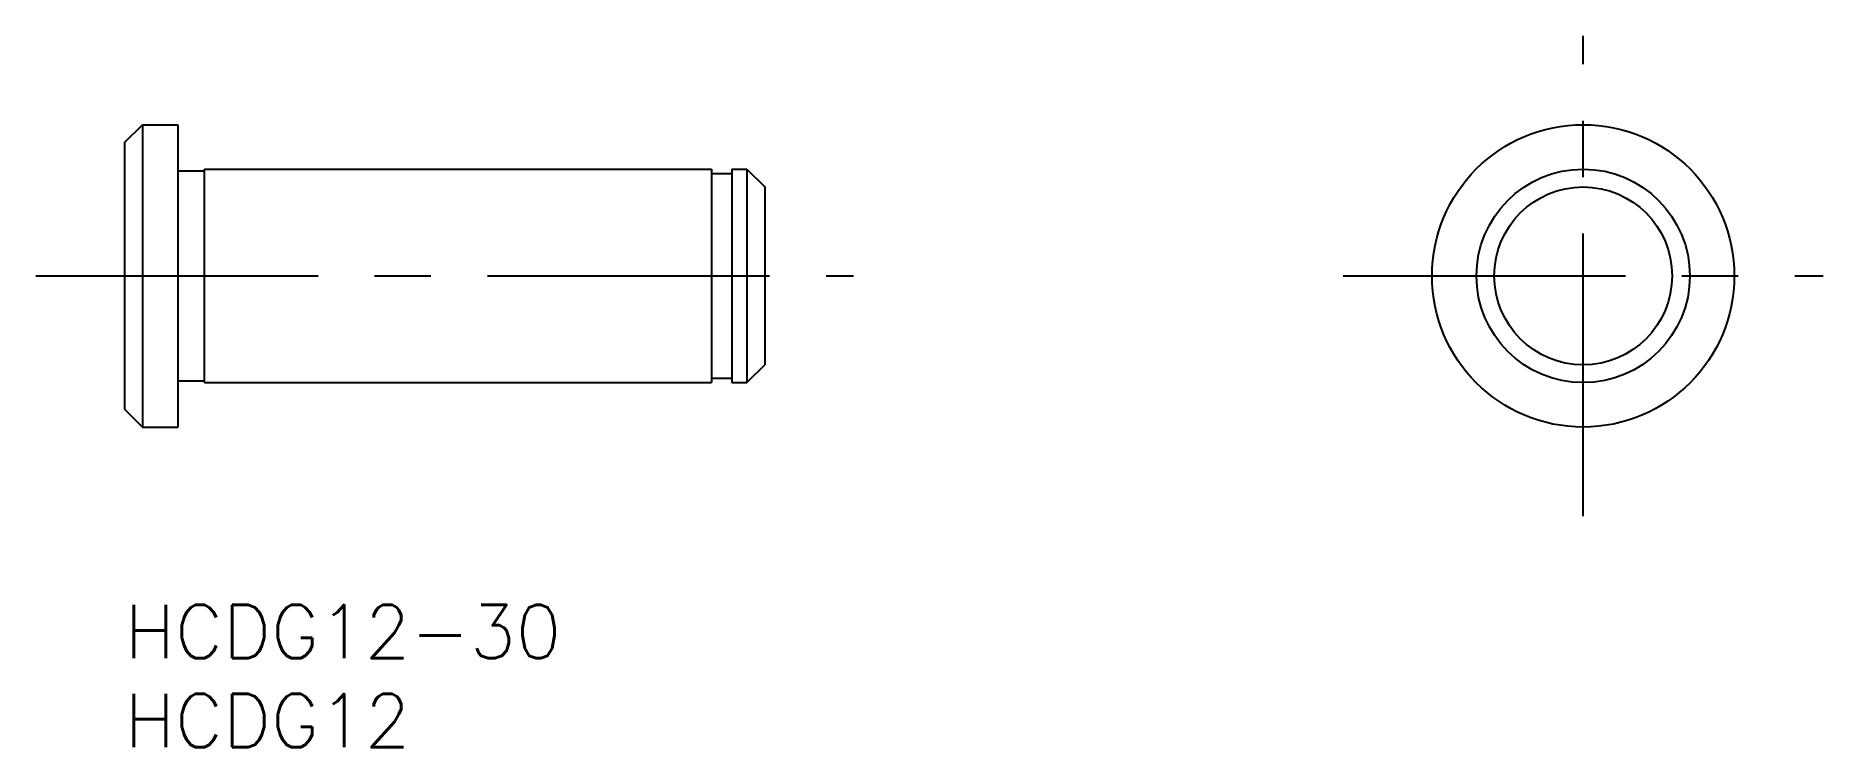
# Model space of a CAD drawing. Extents: x -5 to 96, y -8 to 32.
import ezdxf

# ---------------------------------------------------------------- set-up
doc = ezdxf.new("R2010")
doc.units = 0
doc.header["$LTSCALE"] = 0.5
doc.linetypes.add('CENTER', pattern=[50.8, 31.75, -6.35, 6.35, -6.35])
for name, color, linetype in [('MSM_CENTER', 1, 'CENTER'), ('MSM_CONTINUOUS', 7, 'CONTINUOUS'), ('MSM_PART_NUMBER', 7, 'CONTINUOUS')]:
    doc.layers.add(name, color=color, linetype=linetype)
doc.styles.get("Standard").update_dxf_attribs({"font": 'txt.shx', "height": 3, "bigfont": 'bigfont.shx'})

# ---------------------------------------------------------------- blocks, each defined once
blk = doc.blocks.new('*U4')
at = {"layer": 'MSM_PART_NUMBER'}
blk.add_text('HCDG12-30', height=3, dxfattribs=at).set_placement((0, -3))
blk = doc.blocks.new('*U5')
at = {"layer": 'MSM_PART_NUMBER'}
blk.add_text('HCDG12', height=3, dxfattribs=at).set_placement((0, -8))

msp = doc.modelspace()

# ---------------------------------------------------------------- linework, layer by layer
at = {"layer": 'MSM_CENTER'}
for p, q in [((82.03, 5), (82.03, 32)), ((-5, 18.5), (41, 18.5)), ((68.53, 18.5), (95.53, 18.5))]:
    msp.add_line(p, q, dxfattribs=at)
at = {"layer": 'MSM_CONTINUOUS'}
for p, q in [((0, 26), (1, 27)), ((1, 27), (1, 10)), ((1, 27), (3, 27)), ((3, 27), (3, 10)), ((0, 26), (0, 11)), ((3, 24.4), (4.5, 24.4)), ((4.5, 24.5), (33, 24.5)), ((4.5, 12.5), (4.5, 24.5)), ((33, 24.5), (33, 12.5)), ((33, 24.25), (34.15, 24.25)), ((34.15, 24.5), (34.15, 12.5)), ((34.15, 24.5), (35, 24.5)), ((35, 24.5), (35, 12.5)), ((35, 24.5), (36, 23.5)), ((36, 23.5), (36, 13.5)), ((35, 12.5), (36, 13.5)), ((3, 12.6), (4.5, 12.6)), ((4.5, 12.5), (33, 12.5)), ((10.72, 12.5), (10.72, 12.5)), ((33, 12.75), (34.15, 12.75)), ((34.15, 12.5), (35, 12.5)), ((0, 11), (1, 10)), ((1, 10), (3, 10))]:
    msp.add_line(p, q, dxfattribs=at)
for radius in [8.5, 6, 5]:
    msp.add_circle((82.03, 18.5), radius, dxfattribs=at)

# ---------------------------------------------------------------- block references
for name in ['*U4', '*U5']:
    msp.add_blockref(name, (0, 0), dxfattribs=at)

doc.saveas('drawing.dxf')
